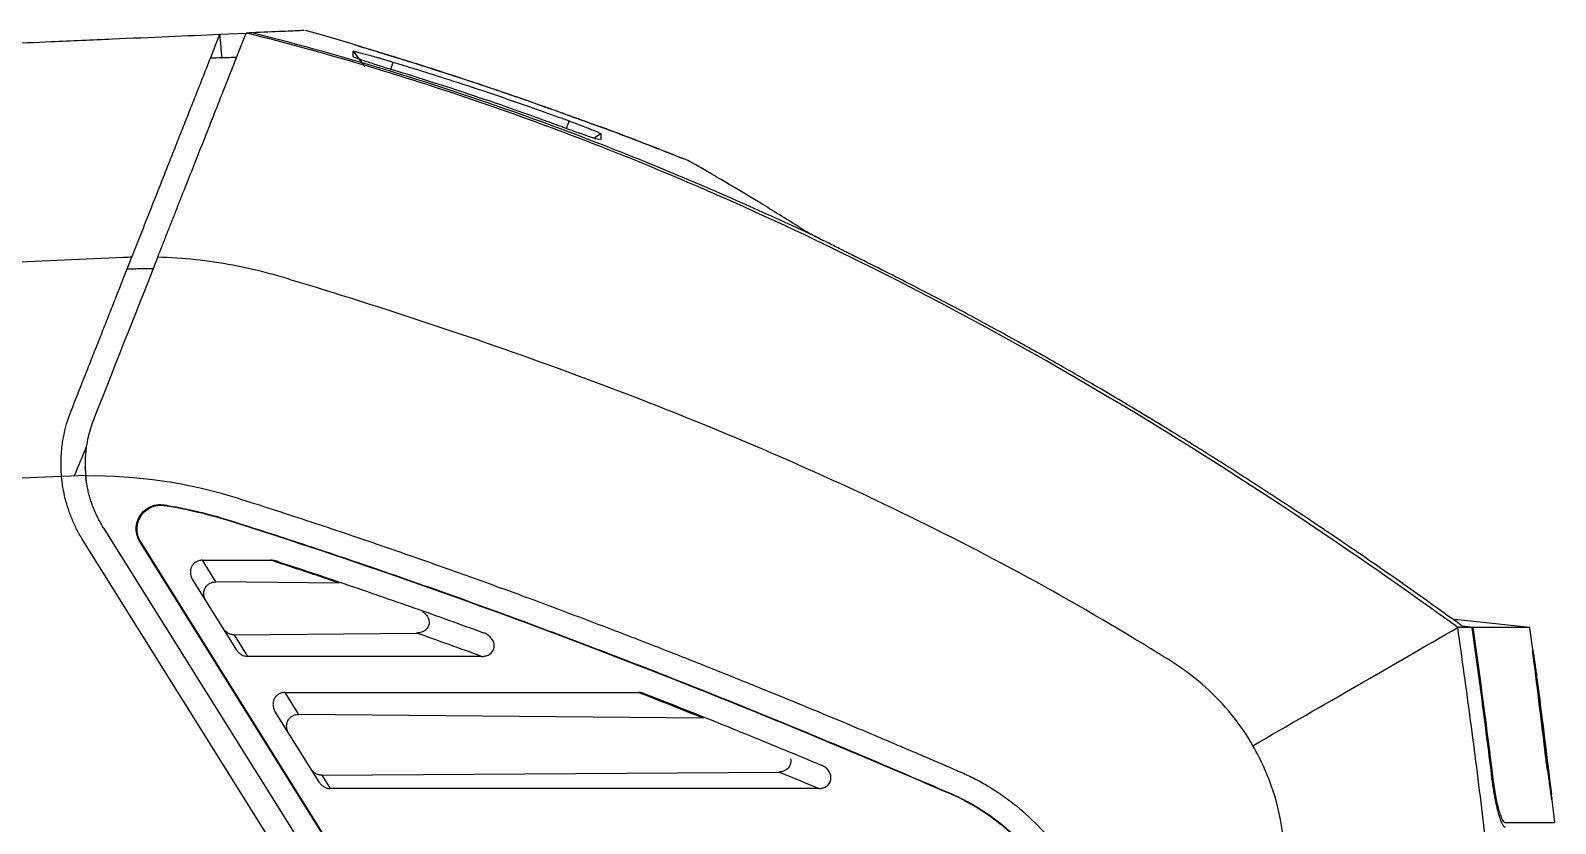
# Model space of a CAD drawing. Extents: x 86 to 639, y 68 to 658.
# Drawn here: x 144.8 to 208.3, y 442.1 to 475.1 of the extents above; entities that cross this region are included whole.
import ezdxf

# ---------------------------------------------------------------- set-up
doc = ezdxf.new("R2010")
doc.units = 0
doc.layers.get('0').update_dxf_attribs({"linetype": 'CONTINUOUS'})

msp = doc.modelspace()

# ---------------------------------------------------------------- linework, layer by layer
at = {"color": 7, "linetype": 'CONTINUOUS'}
for p, q in [((157.069, 474.887), (156.264, 475.106)), ((152.7, 474.93), (152.697, 474.921)), ((152.7, 474.95), (153.802, 474.998)), ((158.244, 474.543), (157.068, 474.884)), ((158.307, 474.509), (158.296, 474.514)), ((158.242, 474.239), (158.729, 473.599)), ((159.901, 473.792), (159.797, 473.45)), ((167.227, 471.343), (167.111, 471.026)), ((168.631, 471.054), (168.65, 471.044)), ((148.698, 465.657), (96.91, 463.396)), ((150.058, 465.517), (149.927, 465.185)), ((147.116, 456.786), (147.1, 456.951)), ((147.148, 456.462), (147.125, 456.702)), ((146.122, 456.544), (87.802, 453.998)), ((146.521, 456.562), (146.122, 456.544)), ((147.123, 456.588), (146.521, 456.562)), ((147.172, 456.217), (147.148, 456.462)), ((150.383, 455.362), (150.42, 455.338)), ((147.858, 454.422), (169.642, 419.562)), ((153.127, 454.713), (153.122, 454.697)), ((168.87, 418.91), (147.01, 453.892)), ((170.378, 420.237), (149.378, 453.844)), ((149.378, 453.844), (149.413, 453.821)), ((170.392, 420.249), (149.413, 453.821)), ((151.963, 453.058), (154.825, 453.058)), ((151.963, 453.058), (152.525, 452.159)), ((153.41, 449.313), (151.56, 452.273)), ((157.669, 452.111), (152.525, 452.159)), ((207.189, 450.26), (204.198, 450.574)), ((153.297, 449.958), (160.889, 450.029)), ((153.297, 449.958), (153.859, 449.058)), ((204.821, 450.26), (204.385, 450.31)), ((204.789, 450.26), (204.391, 450.306)), ((163.59, 449.058), (153.859, 449.058)), ((207.314, 449.314), (207.304, 449.314)), ((207.338, 449.018), (207.348, 449.018)), ((207.445, 448.358), (207.411, 448.63)), ((207.444, 448.364), (207.412, 448.62)), ((207.465, 448.253), (207.453, 448.344)), ((207.469, 448.148), (207.94, 444.377)), ((155.4, 447.558), (170.109, 447.558)), ((155.4, 447.558), (155.971, 446.643)), ((156.846, 443.813), (154.996, 446.773)), ((172.817, 446.486), (155.971, 446.643)), ((207.84, 444.925), (207.85, 444.925)), ((207.85, 444.845), (207.86, 444.845)), ((156.949, 444.113), (175.949, 444.246)), ((156.949, 444.113), (157.296, 443.558)), ((207.914, 444.374), (207.924, 444.374)), ((177.61, 443.558), (157.296, 443.558)), ((183.108, 443.351), (183.101, 443.334)), ((208.092, 443.219), (208.059, 443.481)), ((208.108, 443.095), (208.077, 443.35)), ((208.076, 443.277), (208.086, 443.277)), ((208.098, 443.095), (208.108, 443.095))]:
    msp.add_line(p, q, dxfattribs=at)
at = {"color": 8, "linetype": 'CONTINUOUS'}
for p, q in [((168.549, 470.806), (168.276, 470.619)), ((205.652, 443.949), (205.579, 443.949))]:
    msp.add_line(p, q, dxfattribs=at)
at = {"color": 7, "linetype": 'CONTINUOUS'}
for points, knots in [([(156.208, 475.103), (156.171, 475.102), (156.077, 475.097), (155.386, 475.067), (154.485, 475.028), (154.035, 475.008)], [0, 0, 0, 0, 0.2411476, 0.6205741, 1, 1, 1, 1]), ([(97.069, 472.521), (97.426, 472.537), (98.145, 472.568), (99.231, 472.616), (100.329, 472.663), (101.44, 472.712), (102.563, 472.761), (103.698, 472.811), (104.845, 472.861), (106.005, 472.911), (107.177, 472.962), (108.362, 473.014), (109.558, 473.066), (112.55, 473.197), (117.578, 473.417), (123.653, 473.682), (129.184, 473.923), (132.98, 474.089), (136.212, 474.23), (139.479, 474.373), (142.697, 474.513), (145.888, 474.653), (148.17, 474.752), (150.508, 474.854), (151.994, 474.919), (152.7, 474.95)], [0, 0, 0, 0, 0.019588, 0.039369, 0.059344, 0.079514, 0.09988, 0.120445, 0.141208, 0.162172, 0.183338, 0.204707, 0.226279, 0.248057, 0.366363, 0.497347, 0.57491, 0.663783, 0.701378, 0.748636, 0.839382, 0.87432, 0.920127, 0.96202, 1, 1, 1, 1]), ([(149.043, 465.669), (149.098, 465.809), (149.209, 466.089), (149.373, 466.505), (149.536, 466.917), (149.697, 467.325), (149.856, 467.727), (150.013, 468.125), (150.168, 468.518), (150.321, 468.905), (150.472, 469.288), (150.621, 469.665), (150.767, 470.037), (150.912, 470.403), (151.054, 470.764), (151.195, 471.119), (151.333, 471.468), (151.468, 471.812), (151.602, 472.149), (151.733, 472.481), (151.862, 472.807), (151.988, 473.127), (152.112, 473.441), (152.234, 473.749), (152.353, 474.051), (152.47, 474.347), (152.584, 474.637), (152.659, 474.827), (152.697, 474.921)], [0, 0, 0, 0, 0.042336, 0.084366, 0.126089, 0.167503, 0.208609, 0.249405, 0.289892, 0.330067, 0.369931, 0.409483, 0.448724, 0.487651, 0.526266, 0.564568, 0.602558, 0.640236, 0.677602, 0.714657, 0.751401, 0.787836, 0.823962, 0.85978, 0.895292, 0.930498, 0.9654, 1, 1, 1, 1]), ([(150.118, 465.668), (150.178, 465.821), (150.298, 466.125), (150.478, 466.58), (150.656, 467.032), (150.834, 467.481), (151.01, 467.928), (151.185, 468.372), (151.36, 468.814), (151.533, 469.253), (151.706, 469.69), (151.877, 470.124), (152.096, 470.677), (152.359, 471.343), (152.663, 472.113), (152.959, 472.863), (153.248, 473.595), (153.53, 474.309), (153.711, 474.768), (153.802, 474.998)], [0, 0, 0, 0, 0.045677, 0.091248, 0.136734, 0.182157, 0.227538, 0.272899, 0.31826, 0.363644, 0.409072, 0.454565, 0.500146, 0.584412, 0.668107, 0.751371, 0.834346, 0.917174, 1, 1, 1, 1]), ([(204.138, 450.297), (202.691, 451.346), (201.23, 452.377), (193.482, 457.694), (182.928, 464.077), (169.168, 470.206), (162.131, 472.619), (157.629, 473.991), (155.722, 474.52), (153.802, 474.998)], [0, 0, 0, 0, 0.517739, 0.517739, 2.721981, 4.086011, 4.876594, 4.876594, 5.450041, 5.450041, 5.450041, 5.450041]), ([(177.802, 466.37), (173.99, 468.185), (170.098, 469.834), (162.167, 472.733), (158.129, 473.983), (154.035, 475.008)], [0, 0, 0, 0, 0.5, 0.5, 1, 1, 1, 1]), ([(158.256, 474.536), (158.262, 474.534), (158.275, 474.53), (158.376, 474.499), (158.54, 474.449), (158.828, 474.361), (159.287, 474.221), (159.695, 474.096), (159.899, 474.033)], [0, 0, 0, 0, 0.085476, 0.216312, 0.346958, 0.477466, 0.737961, 1, 1, 1, 1]), ([(159.924, 474.008), (159.882, 474.02), (159.799, 474.046), (159.676, 474.084), (159.554, 474.121), (159.434, 474.158), (159.257, 474.213), (159.033, 474.282), (158.786, 474.358), (158.579, 474.421), (158.442, 474.464), (158.359, 474.49), (158.315, 474.505), (158.309, 474.508), (158.307, 474.509)], [0, 0, 0, 0, 0.050271, 0.100182, 0.150013, 0.200049, 0.250569, 0.376187, 0.500611, 0.625917, 0.750289, 0.834047, 0.916734, 1, 1, 1, 1]), ([(158.242, 474.239), (158.243, 474.24), (158.245, 474.242), (158.257, 474.242), (158.276, 474.239), (158.302, 474.235), (158.337, 474.228), (158.406, 474.212), (158.533, 474.181), (158.749, 474.125), (159.005, 474.054), (159.242, 473.987), (159.441, 473.929), (159.594, 473.884), (159.748, 473.839), (159.851, 473.807), (159.901, 473.792)], [0, 0, 0, 0, 0.0419074, 0.0834094, 0.1247447, 0.1661556, 0.2078827, 0.2501617, 0.3740965, 0.4995149, 0.6221801, 0.7492013, 0.8110579, 0.8745331, 0.9388919, 1, 1, 1, 1]), ([(158.242, 474.016), (158.242, 474.044), (158.242, 474.099), (158.242, 474.173), (158.242, 474.217), (158.242, 474.239)], [0, 0, 0, 0, 0.3321585, 0.6654931, 1, 1, 1, 1]), ([(159.891, 473.465), (159.859, 473.475), (159.793, 473.495), (159.691, 473.526), (159.571, 473.563), (159.437, 473.605), (159.24, 473.666), (159.007, 473.74), (158.754, 473.822), (158.54, 473.894), (158.392, 473.946), (158.302, 473.982), (158.252, 474.005), (158.245, 474.012), (158.242, 474.016)], [0, 0, 0, 0, 0.039765, 0.081601, 0.12564, 0.189489, 0.251072, 0.378029, 0.500667, 0.626364, 0.749827, 0.834371, 0.917086, 1, 1, 1, 1]), ([(159.899, 474.033), (160.227, 473.931), (160.882, 473.727), (161.863, 473.414), (163.312, 472.941), (164.917, 472.396), (166.374, 471.882), (167.04, 471.641), (167.221, 471.576)], [0, 0, 0, 0, 0.133335, 0.26667, 0.400006, 0.725163, 0.925162, 1, 1, 1, 1]), ([(159.901, 473.792), (160.203, 473.7), (160.916, 473.482), (162.143, 473.093), (163.733, 472.572), (165.316, 472.03), (166.529, 471.598), (167.079, 471.397), (167.227, 471.343)], [0, 0, 0, 0, 0.122689, 0.289362, 0.500023, 0.772383, 0.939045, 1, 1, 1, 1]), ([(167.196, 471.571), (166.998, 471.642), (166.6, 471.786), (165.998, 472), (165.33, 472.235), (164.523, 472.514), (163.556, 472.841), (162.607, 473.156), (161.677, 473.457), (160.823, 473.729), (160.211, 473.918), (159.924, 474.008)], [0, 0, 0, 0, 0.082273, 0.165581, 0.249929, 0.358907, 0.499845, 0.649294, 0.749845, 0.882275, 1, 1, 1, 1]), ([(167.218, 470.988), (167.115, 471.027), (166.747, 471.163), (165.951, 471.454), (164.667, 471.911), (163.161, 472.425), (161.516, 472.964), (160.46, 473.29), (159.891, 473.465)], [0, 0, 0, 0, 0.042712, 0.152185, 0.328417, 0.571399, 0.76926, 1, 1, 1, 1]), ([(168.65, 471.044), (168.65, 471.044), (168.648, 471.045), (168.633, 471.049), (168.61, 471.057), (168.578, 471.069), (168.516, 471.091), (168.404, 471.131), (168.217, 471.199), (167.993, 471.281), (167.769, 471.362), (167.562, 471.438), (167.38, 471.504), (167.257, 471.548), (167.196, 471.571)], [0, 0, 0, 0, 0.050509, 0.100388, 0.15, 0.199716, 0.249901, 0.373919, 0.499596, 0.623792, 0.749754, 0.833789, 0.916795, 1, 1, 1, 1]), ([(167.221, 471.576), (167.257, 471.563), (167.329, 471.537), (167.436, 471.498), (167.541, 471.46), (167.644, 471.422), (167.795, 471.367), (167.983, 471.298), (168.185, 471.224), (168.349, 471.164), (168.465, 471.122), (168.537, 471.095), (168.546, 471.093), (168.55, 471.092)], [0, 0, 0, 0, 0.050013, 0.099751, 0.149555, 0.19976, 0.250697, 0.375457, 0.500343, 0.624863, 0.74994, 0.872686, 1, 1, 1, 1]), ([(167.227, 471.343), (167.263, 471.33), (167.335, 471.303), (167.442, 471.264), (167.547, 471.224), (167.651, 471.185), (167.801, 471.128), (167.988, 471.055), (168.187, 470.975), (168.348, 470.907), (168.451, 470.862), (168.511, 470.833), (168.544, 470.814), (168.548, 470.809), (168.549, 470.806)], [0, 0, 0, 0, 0.049963, 0.099669, 0.149463, 0.199688, 0.250676, 0.375504, 0.500231, 0.62402, 0.74973, 0.833031, 0.916076, 1, 1, 1, 1]), ([(168.499, 470.562), (168.49, 470.562), (168.471, 470.56), (168.344, 470.597), (168.128, 470.665), (167.826, 470.768), (167.487, 470.889), (167.307, 470.955), (167.218, 470.988)], [0, 0, 0, 0, 0.12928, 0.274486, 0.419671, 0.708786, 0.85427, 1, 1, 1, 1]), ([(168.549, 470.806), (168.549, 470.789), (168.55, 470.754), (168.549, 470.695), (168.549, 470.643), (168.549, 470.602), (168.548, 470.579), (168.549, 470.564), (168.549, 470.558)], [0, 0, 0, 0, 0.251475, 0.499983, 0.749987, 0.849991, 0.941276, 1, 1, 1, 1]), ([(172.189, 469.686), (171.395, 470.004), (170.184, 470.478), (168.968, 470.938), (168.55, 471.093)], [1.2247687, 1.2247687, 1.2247687, 1.2247687, 1.3029892, 1.3438255, 1.3438255, 1.3438255, 1.3438255]), ([(172.241, 469.66), (172.147, 469.698), (171.761, 469.852), (170.838, 470.214), (169.655, 470.671), (168.934, 470.941), (168.631, 471.054)], [0, 0, 0, 0, 0.107541, 0.444394, 0.766854, 1, 1, 1, 1]), ([(176.782, 466.934), (176.227, 467.28), (175.118, 467.972), (173.964, 468.661), (173.116, 469.158), (172.571, 469.472), (172.286, 469.632), (172.251, 469.652), (172.24, 469.658)], [0, 0, 0, 0, 0.182188, 0.364343, 0.546529, 0.728747, 0.910974, 1, 1, 1, 1]), ([(176.782, 466.934), (176.798, 466.923), (176.825, 466.905), (176.885, 466.868), (176.964, 466.82), (177.077, 466.756), (177.214, 466.68), (177.382, 466.59), (177.582, 466.485), (177.728, 466.408), (177.802, 466.37)], [0, 0, 0, 0, 0.077298, 0.125355, 0.250376, 0.37451, 0.500101, 0.663978, 0.83068, 1, 1, 1, 1]), ([(179.353, 465.586), (179.297, 465.614), (179.186, 465.668), (179.022, 465.75), (178.861, 465.83), (178.703, 465.909), (178.51, 466.007), (178.286, 466.121), (178.035, 466.249), (177.879, 466.33), (177.802, 466.37)], [0, 0, 0, 0, 0.10253, 0.203589, 0.303363, 0.402047, 0.499841, 0.670276, 0.836555, 1, 1, 1, 1]), ([(146.518, 459.276), (146.571, 459.409), (146.676, 459.675), (146.831, 460.069), (146.984, 460.456), (147.134, 460.836), (147.282, 461.209), (147.426, 461.576), (147.568, 461.935), (147.707, 462.287), (147.844, 462.632), (147.977, 462.97), (148.107, 463.3), (148.235, 463.623), (148.359, 463.938), (148.481, 464.246), (148.599, 464.546), (148.715, 464.838), (148.827, 465.123), (148.937, 465.4), (149.008, 465.58), (149.043, 465.669)], [0, 0, 0, 0, 0.05636, 0.112308, 0.167843, 0.222963, 0.277666, 0.331953, 0.385822, 0.439274, 0.492308, 0.544925, 0.597126, 0.648912, 0.700286, 0.751249, 0.801803, 0.851952, 0.901699, 0.951047, 1, 1, 1, 1]), ([(195.67, 445.342), (195.141, 446.259), (194.484, 447.068), (193.31, 448.128), (192.89, 448.451), (192.225, 448.883), (192, 449.021), (191.55, 449.3), (189.526, 450.547), (187.465, 451.724), (181.895, 454.713), (178.082, 456.506), (172.242, 458.958), (170.276, 459.736), (166.321, 461.218), (164.331, 461.923), (160.33, 463.272), (158.318, 463.916), (156.046, 464.611), (155.793, 464.688), (155.288, 464.841), (155.035, 464.917), (154.272, 465.122), (153.761, 465.238), (152.216, 465.527), (151.174, 465.639), (150.118, 465.668)], [0, 0, 0, 0, 0.0625, 0.0625, 0.09375, 0.09375, 0.109375, 0.109375, 0.125, 0.25, 0.25, 0.5, 0.5, 0.625, 0.625, 0.75, 0.75, 0.875, 0.875, 0.890625, 0.890625, 0.90625, 0.90625, 0.9375, 0.9375, 1, 1, 1, 1]), ([(204.456, 450.26), (204.083, 450.53), (203.341, 451.066), (202.232, 451.853), (201.137, 452.621), (200.056, 453.368), (198.989, 454.094), (197.936, 454.801), (196.898, 455.488), (195.875, 456.156), (194.867, 456.804), (193.875, 457.433), (192.897, 458.044), (191.822, 458.706), (190.59, 459.452), (189.137, 460.313), (187.518, 461.249), (185.728, 462.256), (183.765, 463.325), (181.625, 464.451), (180.128, 465.199), (179.353, 465.586)], [0, 0, 0, 0, 0.0469603, 0.0931395, 0.1385368, 0.1831513, 0.2269825, 0.27003, 0.3122934, 0.3537726, 0.3944675, 0.4343781, 0.4735045, 0.5118469, 0.5629849, 0.6203195, 0.6838507, 0.7535797, 0.8295095, 0.9116463, 1, 1, 1, 1]), ([(149.927, 465.185), (149.858, 465.185), (149.678, 465.187), (149.417, 465.185), (149.125, 465.178), (148.945, 465.171), (148.845, 465.167)], [0, 0, 0, 0, 0.190013, 0.499928, 0.723274, 1, 1, 1, 1]), ([(146.122, 456.544), (146.116, 456.623), (146.104, 456.779), (146.097, 457.013), (146.099, 457.248), (146.111, 457.482), (146.131, 457.716), (146.17, 458.023), (146.242, 458.401), (146.359, 458.845), (146.465, 459.132), (146.518, 459.276)], [0, 0, 0, 0, 0.082881, 0.16587, 0.249062, 0.332557, 0.41646, 0.500877, 0.665765, 0.831864, 1, 1, 1, 1]), ([(147.448, 458.908), (147.304, 458.542), (147.204, 458.165), (147.093, 457.386), (147.083, 456.982), (147.123, 456.579)], [0, 0, 0, 0, 0.5, 0.5, 1, 1, 1, 1]), ([(147.01, 453.892), (146.969, 453.96), (146.886, 454.096), (146.772, 454.306), (146.667, 454.519), (146.57, 454.737), (146.482, 454.958), (146.377, 455.254), (146.269, 455.628), (146.173, 456.083), (146.139, 456.39), (146.122, 456.544)], [0, 0, 0, 0, 0.084691, 0.169104, 0.253372, 0.337628, 0.422006, 0.50664, 0.671135, 0.835258, 1, 1, 1, 1]), ([(147.858, 454.422), (147.821, 454.483), (147.747, 454.605), (147.647, 454.793), (147.554, 454.983), (147.47, 455.177), (147.395, 455.373), (147.328, 455.571), (147.269, 455.771), (147.22, 455.972), (147.179, 456.174), (147.146, 456.376), (147.131, 456.511), (147.123, 456.579)], [0, 0, 0, 0, 0.093077, 0.18572, 0.27793, 0.369706, 0.461048, 0.551957, 0.642432, 0.732474, 0.822083, 0.911258, 1, 1, 1, 1]), ([(153.423, 455.65), (153.909, 455.496), (154.872, 455.189), (156.299, 454.723), (157.694, 454.259), (159.058, 453.797), (160.391, 453.337), (161.693, 452.88), (162.965, 452.427), (164.206, 451.978), (165.417, 451.534), (166.598, 451.095), (167.749, 450.662), (168.87, 450.235), (169.962, 449.815), (171.024, 449.402), (172.056, 448.996), (173.06, 448.598), (174.034, 448.208), (174.979, 447.826), (175.895, 447.453), (176.783, 447.089), (177.642, 446.735), (178.472, 446.389), (179.273, 446.054), (180.046, 445.729), (180.791, 445.413), (181.507, 445.108), (182.195, 444.814), (182.855, 444.53), (183.286, 444.344), (183.496, 444.253)], [0, 0, 0, 0, 0.047574, 0.094211, 0.13991, 0.184673, 0.228501, 0.271394, 0.313352, 0.354376, 0.394465, 0.433621, 0.471842, 0.509129, 0.545483, 0.580902, 0.615386, 0.648936, 0.681552, 0.713233, 0.743979, 0.77379, 0.802666, 0.830606, 0.857612, 0.883682, 0.908816, 0.933016, 0.956279, 0.978607, 1, 1, 1, 1]), ([(149.378, 453.844), (149.362, 453.872), (149.329, 453.927), (149.291, 454.014), (149.261, 454.104), (149.24, 454.196), (149.228, 454.29), (149.223, 454.448), (149.255, 454.669), (149.376, 454.925), (149.559, 455.139), (149.773, 455.276), (149.985, 455.352), (150.184, 455.383), (150.316, 455.369), (150.383, 455.362)], [0, 0, 0, 0, 0.042296, 0.083814, 0.124931, 0.166032, 0.207506, 0.249727, 0.373054, 0.49661, 0.617252, 0.738158, 0.825868, 0.911949, 1, 1, 1, 1]), ([(149.413, 453.821), (149.396, 453.85), (149.361, 453.911), (149.319, 454.011), (149.286, 454.121), (149.265, 454.241), (149.256, 454.415), (149.292, 454.648), (149.398, 454.874), (149.532, 455.044), (149.67, 455.165), (149.837, 455.264), (150.026, 455.33), (150.224, 455.359), (150.355, 455.345), (150.42, 455.338)], [0, 0, 0, 0, 0.044703, 0.092183, 0.142403, 0.195248, 0.250515, 0.371801, 0.499877, 0.573774, 0.654291, 0.739584, 0.827314, 0.914926, 1, 1, 1, 1]), ([(150.383, 455.362), (150.516, 455.34), (150.781, 455.296), (151.178, 455.22), (151.572, 455.135), (151.964, 455.043), (152.354, 454.942), (152.742, 454.833), (152.999, 454.753), (153.127, 454.713)], [0, 0, 0, 0, 0.143177, 0.286139, 0.428953, 0.571681, 0.714388, 0.85714, 1, 1, 1, 1]), ([(153.127, 454.713), (153.627, 454.554), (154.631, 454.235), (156.14, 453.741), (157.658, 453.234), (159.186, 452.714), (161.455, 451.926), (164.482, 450.839), (168.222, 449.439), (171.976, 447.979), (175.68, 446.487), (179.403, 444.942), (181.861, 443.886), (183.108, 443.351)], [0, 0, 0, 0, 0.049077, 0.098567, 0.148473, 0.198796, 0.249538, 0.3731, 0.49954, 0.623063, 0.74979, 0.873069, 1, 1, 1, 1]), ([(151.963, 453.058), (151.939, 453.057), (151.893, 453.055), (151.825, 453.04), (151.762, 453.016), (151.685, 452.974), (151.6, 452.903), (151.526, 452.794), (151.481, 452.665), (151.472, 452.539), (151.491, 452.425), (151.521, 452.34), (151.548, 452.293), (151.56, 452.273)], [0, 0, 0, 0, 0.065349, 0.130126, 0.193282, 0.2538, 0.372694, 0.500168, 0.615973, 0.749845, 0.849043, 0.936539, 1, 1, 1, 1]), ([(155.082, 453.016), (155.055, 453.024), (155.004, 453.039), (154.933, 453.051), (154.874, 453.057), (154.84, 453.058), (154.825, 453.058)], [0, 0, 0, 0, 0.326612, 0.602717, 0.827245, 1, 1, 1, 1]), ([(157.669, 452.111), (157.352, 452.218), (156.723, 452.431), (155.775, 452.747), (155.14, 452.955), (154.825, 453.058)], [0, 0, 0, 0, 0.337251, 0.67058, 1, 1, 1, 1]), ([(155.082, 453.016), (155.552, 452.862), (156.495, 452.552), (157.912, 452.074), (159.338, 451.585), (160.773, 451.084), (162.217, 450.571), (163.181, 450.221), (163.665, 450.045)], [0, 0, 0, 0, 0.163257, 0.32787, 0.493846, 0.661189, 0.829906, 1, 1, 1, 1]), ([(152.117, 451.38), (152.108, 451.397), (152.087, 451.432), (152.064, 451.49), (152.046, 451.552), (152.031, 451.644), (152.037, 451.765), (152.085, 451.903), (152.17, 452.02), (152.278, 452.102), (152.399, 452.151), (152.482, 452.156), (152.525, 452.159)], [0, 0, 0, 0, 0.054736, 0.112522, 0.17322, 0.236587, 0.371947, 0.505691, 0.639869, 0.770341, 0.880932, 1, 1, 1, 1]), ([(161.138, 450.92), (161.181, 450.886), (161.274, 450.814), (161.373, 450.665), (161.41, 450.513), (161.402, 450.391), (161.375, 450.298), (161.324, 450.216), (161.232, 450.127), (161.086, 450.045), (160.956, 450.034), (160.889, 450.029)], [0, 0, 0, 0, 0.125814, 0.270541, 0.403431, 0.480133, 0.552368, 0.624559, 0.701121, 0.845858, 1, 1, 1, 1]), ([(204.198, 450.574), (204.191, 450.574), (204.182, 450.575), (204.032, 450.576), (204.003, 450.576)], [0, 0, 0, 0, 0.808171, 1, 1, 1, 1]), ([(153.297, 449.958), (153.276, 449.958), (153.235, 449.959), (153.171, 449.971), (153.106, 449.992), (153.036, 450.025), (152.94, 450.089), (152.886, 450.161), (152.849, 450.209)], [0, 0, 0, 0, 0.112721, 0.233255, 0.361124, 0.49555, 0.667848, 1, 1, 1, 1]), ([(163.59, 449.058), (163.14, 449.222), (162.246, 449.547), (161.339, 449.869), (160.889, 450.029)], [0, 0, 0, 0, 0.504319, 1, 1, 1, 1]), ([(163.59, 449.058), (163.61, 449.058), (163.652, 449.059), (163.715, 449.068), (163.788, 449.084), (163.868, 449.114), (163.975, 449.178), (164.084, 449.301), (164.131, 449.492), (164.09, 449.682), (164.002, 449.816), (163.911, 449.905), (163.834, 449.963), (163.752, 450.01), (163.694, 450.034), (163.665, 450.045)], [0, 0, 0, 0, 0.039769, 0.081651, 0.125698, 0.18758, 0.249534, 0.373663, 0.500573, 0.623803, 0.748333, 0.813465, 0.87547, 0.93856, 1, 1, 1, 1]), ([(207.472, 364.364), (207.512, 365.089), (207.599, 366.655), (207.725, 369.177), (207.852, 372.046), (207.975, 375.263), (208.086, 378.828), (208.177, 382.74), (208.239, 387), (208.262, 391.608), (208.235, 396.563), (208.145, 401.865), (207.999, 406.819), (207.817, 411.308), (207.623, 415.217), (207.392, 419.124), (207.125, 423.029), (206.821, 426.931), (206.479, 430.83), (206.1, 434.725), (205.682, 438.616), (205.225, 442.502), (204.732, 446.385), (204.37, 448.968), (204.189, 450.26)], [0, 0, 0, 0, 0.0252983, 0.0546273, 0.0879869, 0.1253769, 0.1667975, 0.2122489, 0.2617316, 0.3152469, 0.3727966, 0.4343818, 0.5000013, 0.545461, 0.5909202, 0.6363784, 0.6818353, 0.7272907, 0.7727445, 0.8181969, 0.8636482, 0.9090987, 0.9545491, 1, 1, 1, 1]), ([(205.62, 443.949), (205.556, 444.463), (205.427, 445.498), (205.224, 447.063), (205.012, 448.653), (204.864, 449.722), (204.789, 450.26)], [0, 0, 0, 0, 0.243767, 0.49169, 0.743767, 1, 1, 1, 1]), ([(207.189, 450.26), (207.189, 450.26), (206.991, 450.26), (206.2, 450.26), (205.609, 450.26), (204.821, 450.26)], [0, 0, 0, 0, 0.5, 0.5, 1, 1, 1, 1]), ([(207.321, 449.27), (207.315, 449.319), (207.271, 449.649), (207.227, 449.979), (207.189, 450.26)], [0, 0, 0, 0, 0.148981, 1, 1, 1, 1]), ([(153.41, 449.313), (153.422, 449.294), (153.446, 449.258), (153.492, 449.208), (153.543, 449.164), (153.619, 449.114), (153.724, 449.068), (153.814, 449.061), (153.859, 449.058)], [0, 0, 0, 0, 0.121692, 0.246196, 0.372667, 0.500166, 0.749897, 1, 1, 1, 1]), ([(207.338, 449.018), (207.332, 449.062), (207.321, 449.152), (207.309, 449.252), (207.303, 449.307), (207.303, 449.309), (207.304, 449.31)], [0, 0, 0, 0, 0.274713, 0.550038, 0.805777, 1, 1, 1, 1]), ([(207.348, 449.018), (207.342, 449.062), (207.331, 449.152), (207.319, 449.252), (207.313, 449.307), (207.314, 449.309), (207.314, 449.31)], [0, 0, 0, 0, 0.274713, 0.550038, 0.805777, 1, 1, 1, 1]), ([(207.316, 449.3), (207.327, 449.237), (207.351, 449.089), (207.385, 448.854), (207.41, 448.668), (207.416, 448.621)], [0, 0, 0, 0, 0.355235, 0.837136, 1, 1, 1, 1]), ([(207.359, 448.953), (207.356, 448.974), (207.351, 449.017), (207.345, 449.064), (207.343, 449.089), (207.343, 449.088), (207.343, 449.088)], [0, 0, 0, 0, 0.292628, 0.586182, 0.856767, 1, 1, 1, 1]), ([(207.345, 449.083), (207.348, 449.061), (207.353, 449.033), (207.363, 448.972), (207.368, 448.939), (207.384, 448.837), (207.395, 448.762), (207.417, 448.605), (207.429, 448.522), (207.453, 448.346), (207.465, 448.254), (207.479, 448.148)], [0, 0, 0, 0, 0.125, 0.125, 0.25, 0.25, 0.5, 0.5, 0.75, 0.75, 1, 1, 1, 1]), ([(155.4, 447.558), (155.376, 447.557), (155.33, 447.555), (155.262, 447.54), (155.198, 447.516), (155.122, 447.474), (155.037, 447.403), (154.963, 447.294), (154.918, 447.165), (154.909, 447.039), (154.928, 446.925), (154.958, 446.84), (154.985, 446.793), (154.996, 446.773)], [0, 0, 0, 0, 0.065349, 0.130126, 0.193282, 0.2538, 0.372694, 0.500168, 0.615973, 0.749845, 0.849043, 0.936539, 1, 1, 1, 1]), ([(170.377, 447.506), (170.351, 447.516), (170.301, 447.533), (170.228, 447.549), (170.165, 447.557), (170.127, 447.558), (170.109, 447.558)], [0, 0, 0, 0, 0.309022, 0.579479, 0.809964, 1, 1, 1, 1]), ([(172.817, 446.486), (172.365, 446.666), (171.468, 447.025), (170.56, 447.381), (170.109, 447.558)], [0, 0, 0, 0, 0.504009, 1, 1, 1, 1]), ([(170.377, 447.506), (170.858, 447.317), (171.826, 446.937), (173.281, 446.355), (174.749, 445.762), (176.23, 445.155), (177.22, 444.743), (177.718, 444.536)], [0, 0, 0, 0, 0.195822, 0.393729, 0.593725, 0.795814, 1, 1, 1, 1]), ([(155.564, 445.864), (155.554, 445.881), (155.534, 445.916), (155.511, 445.974), (155.493, 446.036), (155.478, 446.128), (155.484, 446.249), (155.532, 446.387), (155.616, 446.504), (155.725, 446.585), (155.846, 446.635), (155.929, 446.64), (155.971, 446.643)], [0, 0, 0, 0, 0.054736, 0.112522, 0.17322, 0.236587, 0.371947, 0.505691, 0.639869, 0.770341, 0.880932, 1, 1, 1, 1]), ([(196.937, 441.519), (196.857, 442.195), (196.709, 442.852), (196.393, 443.809), (196.271, 444.123), (195.995, 444.742), (195.84, 445.047), (195.67, 445.342)], [0, 0, 0, 0, 0.5, 0.5, 0.75, 0.75, 1, 1, 1, 1]), ([(176.437, 444.801), (176.441, 444.783), (176.448, 444.748), (176.451, 444.693), (176.448, 444.64), (176.434, 444.571), (176.401, 444.488), (176.317, 444.372), (176.194, 444.288), (176.069, 444.256), (175.998, 444.247), (175.962, 444.247), (175.949, 444.246)], [0, 0, 0, 0, 0.063988, 0.127191, 0.189595, 0.251176, 0.372397, 0.501416, 0.750747, 0.874637, 0.954931, 1, 1, 1, 1]), ([(207.85, 444.845), (207.849, 444.852), (207.848, 444.859), (207.847, 444.866), (207.846, 444.872), (207.845, 444.879), (207.845, 444.886), (207.843, 444.899), (207.842, 444.912), (207.84, 444.925)], [0, 0, 0, 0, 0.00002059741, 0.00002059741, 0.00002059741, 0.00004119612, 0.00004119612, 0.00004119612, 0.0000823766, 0.0000823766, 0.0000823766, 0.0000823766]), ([(207.86, 444.845), (207.859, 444.852), (207.858, 444.859), (207.857, 444.866), (207.856, 444.872), (207.856, 444.879), (207.855, 444.886), (207.853, 444.899), (207.852, 444.912), (207.85, 444.925)], [0, 0, 0, 0, 0.00002059741, 0.00002059741, 0.00002059741, 0.00004119612, 0.00004119612, 0.00004119612, 0.00008237658, 0.00008237658, 0.00008237658, 0.00008237658]), ([(207.914, 444.374), (207.91, 444.389), (207.901, 444.452), (207.877, 444.624), (207.863, 444.737), (207.85, 444.845)], [0, 0, 0, 0, 0.5, 0.5, 1, 1, 1, 1]), ([(207.924, 444.374), (207.92, 444.389), (207.911, 444.452), (207.887, 444.624), (207.873, 444.737), (207.86, 444.845)], [0, 0, 0, 0, 0.5, 0.5, 1, 1, 1, 1]), ([(207.867, 444.82), (207.866, 444.825), (207.866, 444.83), (207.865, 444.835), (207.865, 444.839), (207.864, 444.843), (207.864, 444.847), (207.863, 444.851), (207.863, 444.856), (207.862, 444.86)], [0, 0, 0, 0, 0.00001469565, 0.00001469565, 0.00001469565, 0.00002765644, 0.00002765644, 0.00002765644, 0.00004065368, 0.00004065368, 0.00004065368, 0.00004065368]), ([(207.897, 444.597), (207.895, 444.604), (207.891, 444.635), (207.88, 444.718), (207.873, 444.77), (207.867, 444.82)], [0, 0, 0, 0, 0.5, 0.5, 1, 1, 1, 1]), ([(156.949, 444.113), (156.929, 444.113), (156.887, 444.114), (156.823, 444.127), (156.757, 444.148), (156.696, 444.177), (156.638, 444.215), (156.578, 444.265), (156.532, 444.317), (156.508, 444.355), (156.501, 444.365)], [0, 0, 0, 0, 0.113338, 0.234601, 0.363302, 0.498646, 0.612475, 0.747133, 0.934255, 1, 1, 1, 1]), ([(177.61, 443.558), (177.332, 443.673), (176.781, 443.903), (176.226, 444.132), (175.949, 444.246)], [0, 0, 0, 0, 0.502638, 1, 1, 1, 1]), ([(177.61, 443.558), (177.629, 443.558), (177.669, 443.559), (177.73, 443.568), (177.801, 443.585), (177.877, 443.614), (177.981, 443.678), (178.084, 443.797), (178.134, 443.979), (178.106, 444.163), (178.029, 444.299), (177.947, 444.389), (177.877, 444.448), (177.801, 444.498), (177.746, 444.524), (177.718, 444.536)], [0, 0, 0, 0, 0.040046, 0.082343, 0.126958, 0.188882, 0.249723, 0.375881, 0.500312, 0.625061, 0.749291, 0.813865, 0.875206, 0.937554, 1, 1, 1, 1]), ([(183.496, 444.253), (183.585, 444.214), (183.768, 444.133), (184.043, 443.999), (184.328, 443.85), (184.62, 443.684), (184.918, 443.5), (185.222, 443.297), (185.53, 443.075), (186.094, 442.634), (186.861, 441.918), (187.607, 440.999), (188.351, 439.847), (188.831, 438.815), (189.152, 437.802), (189.298, 437.222), (189.4, 436.682), (189.468, 436.186), (189.492, 435.869), (189.504, 435.719)], [0, 0, 0, 0, 0.026582, 0.054502, 0.083761, 0.11436, 0.146301, 0.179584, 0.214209, 0.250174, 0.375164, 0.500065, 0.572731, 0.749847, 0.808703, 0.863146, 0.913174, 0.958791, 1, 1, 1, 1]), ([(208.065, 443.459), (208.044, 443.628), (208.026, 443.765), (207.994, 444.011), (207.979, 444.118), (207.952, 444.304), (207.939, 444.384), (207.916, 444.515), (207.906, 444.566), (207.897, 444.597)], [0, 0, 0, 0, 0.25, 0.25, 0.5, 0.5, 0.75, 0.75, 1, 1, 1, 1]), ([(208.076, 443.277), (208.056, 443.44), (208.039, 443.573), (208.007, 443.811), (207.993, 443.913), (207.967, 444.091), (207.955, 444.168), (207.932, 444.295), (207.922, 444.344), (207.914, 444.374)], [0, 0, 0, 0, 0.25, 0.25, 0.5, 0.5, 0.75, 0.75, 1, 1, 1, 1]), ([(208.086, 443.277), (208.066, 443.44), (208.049, 443.573), (208.017, 443.811), (208.003, 443.913), (207.977, 444.091), (207.965, 444.168), (207.942, 444.295), (207.932, 444.344), (207.924, 444.374)], [0, 0, 0, 0, 0.25, 0.25, 0.5, 0.5, 0.75, 0.75, 1, 1, 1, 1]), ([(156.846, 443.813), (156.859, 443.794), (156.883, 443.758), (156.929, 443.708), (156.98, 443.664), (157.056, 443.614), (157.161, 443.568), (157.251, 443.561), (157.296, 443.558)], [0, 0, 0, 0, 0.121692, 0.246196, 0.372667, 0.500166, 0.749897, 1, 1, 1, 1]), ([(183.108, 443.351), (183.201, 443.309), (183.389, 443.226), (183.665, 443.09), (183.935, 442.944), (184.201, 442.789), (184.462, 442.625), (184.718, 442.45), (184.969, 442.267), (185.458, 441.882), (186.14, 441.247), (186.922, 440.284), (187.565, 439.223), (187.958, 438.309), (188.187, 437.599), (188.313, 437.119), (188.412, 436.636), (188.485, 436.148), (188.51, 435.821), (188.523, 435.657)], [0, 0, 0, 0, 0.031094, 0.062148, 0.093201, 0.12429, 0.155454, 0.186731, 0.218157, 0.24977, 0.375158, 0.499965, 0.624699, 0.750138, 0.800598, 0.85066, 0.900478, 0.950206, 1, 1, 1, 1]), ([(206.171, 441.949), (206.164, 441.949), (206.151, 441.949), (206.13, 441.961), (206.108, 441.982), (206.085, 442.012), (206.061, 442.052), (206.02, 442.131), (205.961, 442.279), (205.884, 442.531), (205.808, 442.834), (205.744, 443.142), (205.693, 443.43), (205.653, 443.689), (205.631, 443.863), (205.62, 443.949)], [0, 0, 0, 0, 0.04164, 0.083088, 0.124564, 0.166287, 0.208471, 0.251326, 0.374872, 0.500088, 0.625264, 0.748957, 0.833927, 0.917042, 1, 1, 1, 1]), ([(205.652, 443.949), (205.666, 443.831), (205.683, 443.714), (205.718, 443.485), (205.737, 443.371), (205.778, 443.153), (205.799, 443.05), (205.843, 442.855), (205.866, 442.762), (205.912, 442.596), (205.935, 442.521), (205.981, 442.39), (206.004, 442.333), (206.07, 442.198), (206.111, 442.149), (206.147, 442.149)], [0, 0, 0, 0, 0.125, 0.125, 0.25, 0.25, 0.375, 0.375, 0.5, 0.5, 0.625, 0.625, 0.75, 0.75, 1, 1, 1, 1]), ([(208.065, 443.459), (208.068, 443.427), (208.072, 443.396), (208.078, 443.347), (208.08, 443.332), (208.081, 443.326)], [0, 0, 0, 0, 0.5, 0.5, 1, 1, 1, 1]), ([(183.101, 443.334), (184.608, 442.687), (187.263, 440.523), (188.404, 437.296), (188.506, 435.656)], [0, 0, 0, 0, 0.5, 1, 1, 1, 1]), ([(208.098, 443.095), (208.098, 443.095), (208.097, 443.106), (208.089, 443.168), (208.083, 443.222), (208.076, 443.277)], [0, 0, 0, 0, 0.5, 0.5, 1, 1, 1, 1]), ([(208.108, 443.095), (208.108, 443.095), (208.107, 443.106), (208.099, 443.168), (208.093, 443.222), (208.086, 443.277)], [0, 0, 0, 0, 0.5, 0.5, 1, 1, 1, 1]), ([(208.093, 443.219), (208.094, 443.21), (208.098, 443.177), (208.1, 443.161), (208.102, 443.15)], [0, 0, 0, 0, 0.269537, 1, 1, 1, 1]), ([(206.147, 442.149), (206.838, 442.149), (207.354, 442.149), (208.04, 442.149), (208.21, 442.149), (208.21, 442.149)], [0, 0, 0, 0, 0.5, 0.5, 1, 1, 1, 1])]:
    msp.add_open_spline(points, degree=3, knots=knots, dxfattribs=at)
for points in [[(152.697, 474.921), (152.698, 474.931), (152.699, 474.94), (152.7, 474.95)], [(152.7, 474.93), (152.727, 474.61), (152.753, 474.29), (152.78, 473.97)], [(154.035, 475.008), (153.959, 475.005), (153.881, 475.002), (153.802, 474.998)], [(152.78, 473.97), (152.624, 473.963), (152.468, 473.955), (152.312, 473.948)], [(153.402, 473.985), (153.194, 473.976), (152.986, 473.967), (152.778, 473.958)], [(152.778, 473.958), (152.779, 473.962), (152.779, 473.966), (152.78, 473.97)], [(153.11, 473.245), (153.209, 473.495), (153.307, 473.742), (153.402, 473.985)], [(150.118, 465.668), (149.364, 463.761), (148.443, 461.426), (147.448, 458.908)], [(149.043, 465.669), (148.928, 465.666), (148.813, 465.662), (148.698, 465.657)], [(147.149, 457.781), (146.983, 457.38), (146.815, 456.975), (146.645, 456.567)], [(147.123, 456.579), (149.254, 456.607), (151.39, 456.293), (153.423, 455.65)], [(150.42, 455.338), (151.334, 455.191), (152.237, 454.977), (153.122, 454.697)], [(153.122, 454.697), (163.285, 451.483), (173.286, 447.583), (183.101, 443.334)], [(195.669, 445.341), (198.594, 447.03), (201.475, 448.694), (204.189, 450.26)], [(204.138, 450.297), (204.155, 450.285), (204.172, 450.272), (204.189, 450.26)], [(204.138, 450.297), (204.246, 450.285), (204.352, 450.272), (204.456, 450.26)], [(204.456, 450.26), (204.369, 450.26), (204.28, 450.26), (204.189, 450.26)], [(204.789, 450.26), (204.682, 450.26), (204.571, 450.26), (204.456, 450.26)], [(204.821, 450.26), (205.115, 448.159), (205.392, 446.055), (205.652, 443.949)], [(207.314, 449.313), (207.314, 449.311), (207.315, 449.307), (207.316, 449.3)], [(207.343, 449.089), (207.344, 449.087), (207.344, 449.085), (207.345, 449.083)], [(207.84, 444.925), (207.68, 446.29), (207.513, 447.654), (207.338, 449.018)], [(207.85, 444.925), (207.69, 446.29), (207.523, 447.654), (207.348, 449.018)], [(207.862, 444.86), (207.702, 446.225), (207.534, 447.59), (207.359, 448.953)], [(207.479, 448.148), (207.688, 446.542), (207.889, 444.934), (208.081, 443.326)], [(208.098, 443.095), (208.136, 442.78), (208.173, 442.465), (208.21, 442.149)]]:
    msp.add_open_spline(points, degree=3, dxfattribs=at)

doc.saveas('drawing.dxf')
